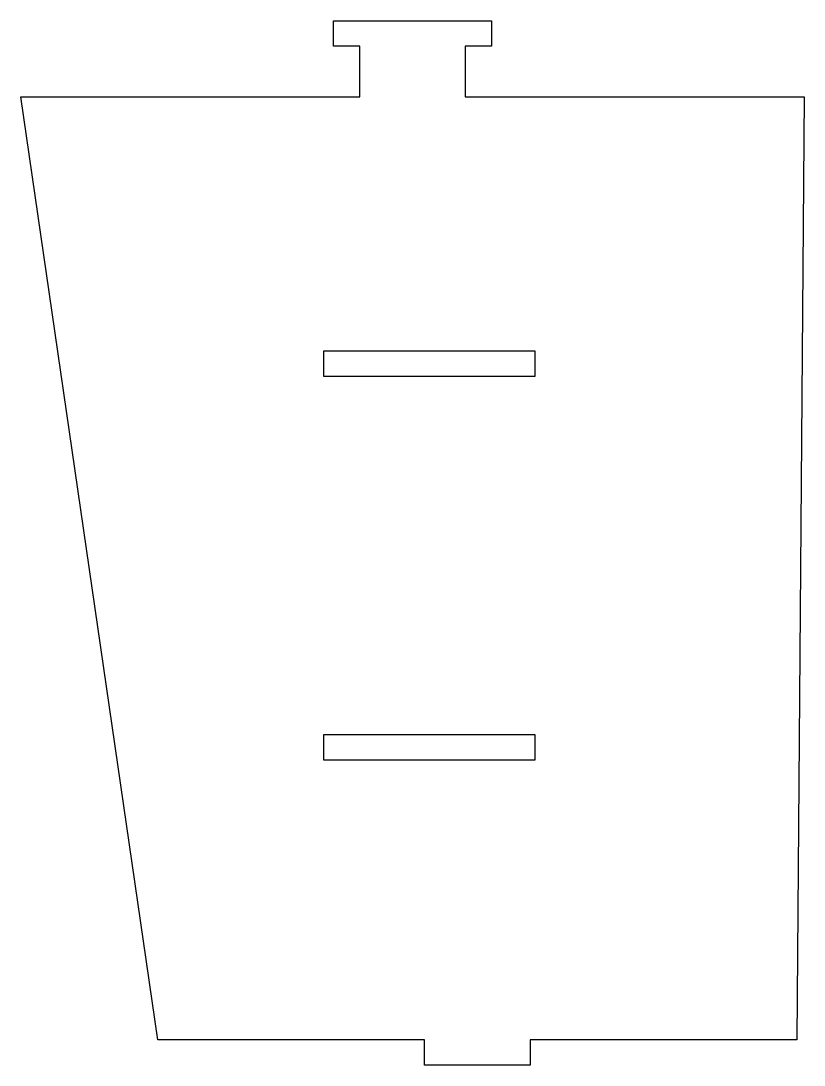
# Model space of a CAD drawing. Header units: millimetres. Extents: x 3342 to 3436, y 1466 to 1592.
import ezdxf

# ---------------------------------------------------------------- set-up
doc = ezdxf.new("R2010")
doc.units = ezdxf.units.MM

msp = doc.modelspace()

# ---------------------------------------------------------------- linework, layer by layer
at = {"color": 254, "true_color": 0xcad1ee, "extrusion": (-7.42783e-07, -6.11198e-17, -1)}
for p, q in [((3379.5, 1588.64, 0.96), (3379.5, 1591.69, 0.96)), ((3379.5, 1591.69, 0.96), (3398.55, 1591.69, 0.96)), ((3398.55, 1591.69, 0.96), (3398.55, 1588.64, 0.96)), ((3382.67, 1588.64, 0.96), (3379.5, 1588.64, 0.96)), ((3382.67, 1582.55, 0.96), (3382.67, 1588.64, 0.96)), ((3398.55, 1588.64, 0.96), (3395.37, 1588.64, 0.96)), ((3395.37, 1588.64, 0.96), (3395.37, 1582.55, 0.96)), ((3341.86, 1582.55, 0.96), (3382.67, 1582.55, 0.96)), ((3358.36, 1468.96, 0.96), (3341.86, 1582.55, 0.96)), ((3395.37, 1582.55, 0.96), (3436.18, 1582.55, 0.96)), ((3436.18, 1582.55, 0.96), (3435.3, 1468.96, 0.96)), ((3378.36, 1548.85, 0.96), (3378.36, 1551.93, 0.96)), ((3378.36, 1551.93, 0.96), (3403.76, 1551.93, 0.96)), ((3403.76, 1551.93, 0.96), (3403.76, 1548.85, 0.96)), ((3403.76, 1548.85, 0.96), (3378.36, 1548.85, 0.96)), ((3378.36, 1502.65, 0.96), (3378.36, 1505.73, 0.96)), ((3378.36, 1505.73, 0.96), (3403.76, 1505.73, 0.96)), ((3403.76, 1505.73, 0.96), (3403.76, 1502.65, 0.96)), ((3403.76, 1502.65, 0.96), (3378.36, 1502.65, 0.96)), ((3390.48, 1468.96, 0.96), (3358.36, 1468.96, 0.96)), ((3390.48, 1465.92, 0.96), (3390.48, 1468.96, 0.96)), ((3435.3, 1468.96, 0.96), (3403.18, 1468.96, 0.96)), ((3403.18, 1468.96, 0.96), (3403.18, 1465.92, 0.96)), ((3403.18, 1465.92, 0.96), (3390.48, 1465.92, 0.96))]:
    msp.add_line(p, q, dxfattribs=at)

doc.saveas('drawing.dxf')
